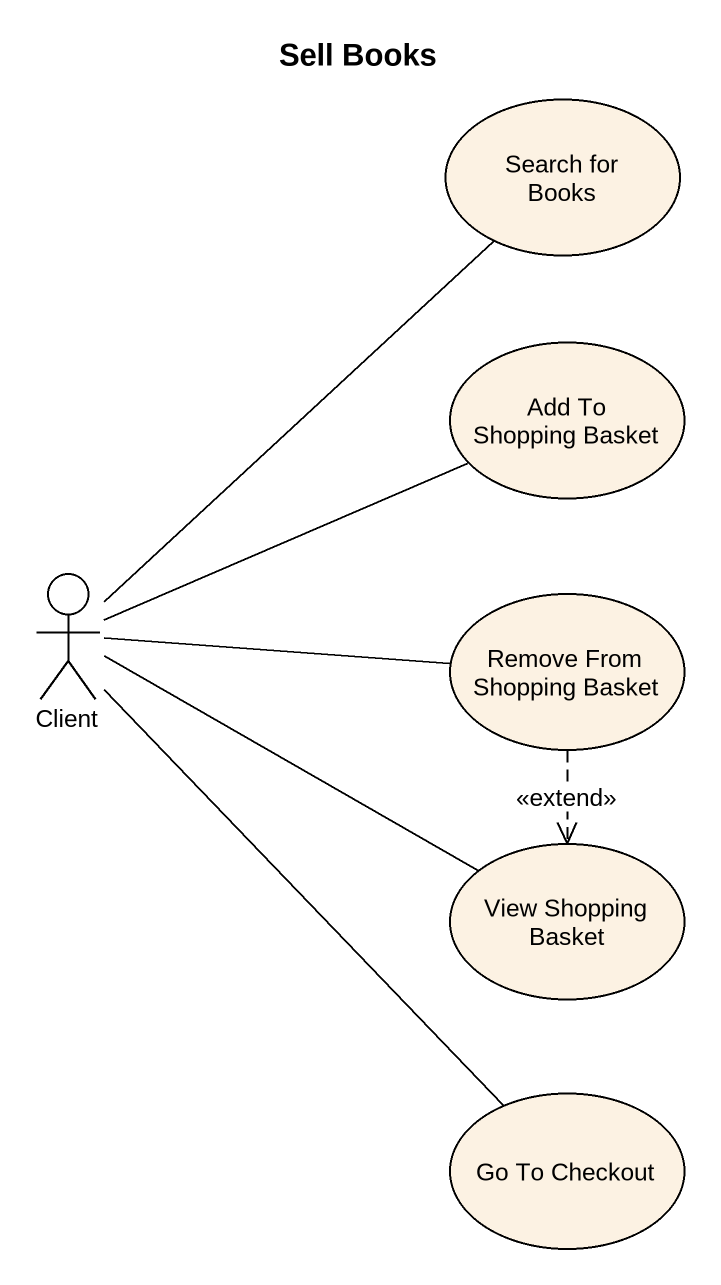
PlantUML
@startuml
title Sell Books
usecase "Search for Books" as Search_for_Books
usecase "Add To Shopping Basket" as Add_To_Shopping_Basket
actor Client
usecase "Remove From Shopping Basket" as Remove_From_Shopping_Basket
usecase "View Shopping Basket" as View_Shopping_Basket
usecase "Go To Checkout" as Go_To_Checkout
Client -up- Search_for_Books
Client -right- Add_To_Shopping_Basket
Client -right- Remove_From_Shopping_Basket
Client -right- View_Shopping_Basket
Client -- Go_To_Checkout
Remove_From_Shopping_Basket ..> View_Shopping_Basket : <<extend>>
@enduml
